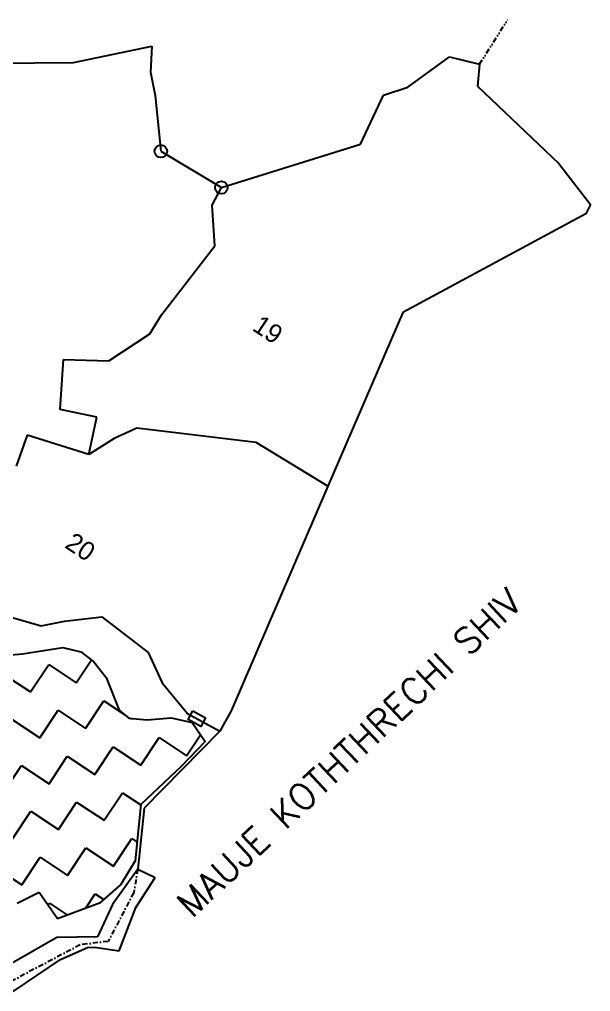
# Model space of a CAD drawing. Header units: metres. Extents: x 299922 to 302574, y 1953268 to 1957171.
# Drawn here: x 302023 to 302574, y 1953478 to 1954416 of the extents above; entities that cross this region are included whole.
import ezdxf

# ---------------------------------------------------------------- set-up
doc = ezdxf.new("R2010")
doc.units = ezdxf.units.M
doc.linetypes.add('DASHDOT', pattern=[1, 0.5, -0.25, 0, -0.25])
doc.linetypes.add('DIVIDE', pattern=[1.25, 0.5, -0.25, 0, -0.25, 0, -0.25])
for name, color, linetype in [('OFF', 1, 'Continuous'), ('POLY_HATCH', 12, 'Continuous'), ('POLY_PARCEL', 6, 'Continuous'), ('POLY_WATER', 4, 'Continuous'), ('TEXT_MAPOUT', 7, 'Continuous'), ('TEXT_PARCEL', 7, 'Continuous'), ('V_BOUND_LINE', 7, 'Continuous'), ('V_BOUND_STREAM_LINE', 7, 'DASHDOT'), ('V_DIVIDE_LINE', 7, 'DIVIDE')]:
    doc.layers.add(name, color=color, linetype=linetype)
doc.styles.get("Standard").update_dxf_attribs({"font": 'simplex.shx'})
doc.styles.add('TEXT_MAP', font='')
doc.styles.get('TEXT_MAP').set_extended_font_data('Kruti Dev 050')

msp = doc.modelspace()

# ---------------------------------------------------------------- linework, layer by layer
msp.add_lwpolyline([(302190.19, 1953748.89), (302202.48, 1953742.19), (302197.85, 1953733.68), (302185.55, 1953740.38)], close=True)
for centre in [(302159.26, 1954289), (302217.7, 1954254)]:
    msp.add_circle(centre, 6.08)
at = {"layer": 'OFF'}
msp.add_line((302137.07, 1953596.06), (302153.69, 1953587.83), dxfattribs=at)
at = {"layer": 'POLY_HATCH'}
for p, q in [((302025.78, 1953803.93), (302064.7, 1953810.06)), ((302064.7, 1953810.06), (302082.17, 1953805.74)), ((301994.91, 1953801.17), (302025.78, 1953803.93)), ((302082.17, 1953805.74), (302094.62, 1953796.03)), ((302094.62, 1953796.03), (302106.42, 1953780.96)), ((302106.42, 1953780.96), (302118.93, 1953749.44)), ((302118.93, 1953749.44), (302128.35, 1953741.74)), ((302146.15, 1953740.11), (302169.31, 1953742.18)), ((302169.31, 1953742.18), (302189.46, 1953737.52)), ((302128.35, 1953741.74), (302146.15, 1953740.11)), ((302189.46, 1953737.52), (302201.94, 1953719.1)), ((302201.94, 1953719.1), (302178.85, 1953695.21)), ((302178.85, 1953695.21), (302140.02, 1953658.54)), ((302140.02, 1953658.54), (302134.47, 1953604.16)), ((302134.47, 1953604.16), (302120.78, 1953581.31)), ((302041.95, 1953573.33), (302020.5, 1953562.88)), ((302059.45, 1953547.94), (302041.95, 1953573.33)), ((302120.78, 1953581.31), (302100.02, 1953563.14)), ((302100.02, 1953563.14), (302059.45, 1953547.94))]:
    msp.add_line(p, q, dxfattribs=at)
at = {"layer": 'POLY_HATCH', "linetype": 'Continuous'}
for p, q in [((302033.37, 1953767.03), (302051.02, 1953793.66)), ((302051.02, 1953793.66), (302077.65, 1953776.01)), ((302077.65, 1953776.01), (302092.18, 1953797.93)), ((302006.74, 1953784.68), (302033.37, 1953767.03)), ((302086.63, 1953731.73), (302104.28, 1953758.36)), ((302104.28, 1953758.36), (302124.08, 1953745.23)), ((302042.35, 1953722.75), (302060, 1953749.38)), ((302060, 1953749.38), (302086.63, 1953731.73)), ((302015.72, 1953740.4), (302042.35, 1953722.75)), ((302129.51, 1953741.64), (302130.91, 1953740.71)), ((302130.91, 1953740.71), (302131.41, 1953741.46)), ((302184.17, 1953705.4), (302197.55, 1953725.58)), ((302095.61, 1953687.45), (302113.26, 1953714.08)), ((302113.26, 1953714.08), (302139.89, 1953696.43)), ((302139.89, 1953696.43), (302157.54, 1953723.06)), ((302157.54, 1953723.06), (302184.17, 1953705.4)), ((302051.33, 1953678.47), (302068.98, 1953705.1)), ((302068.98, 1953705.1), (302095.61, 1953687.45)), ((302007.04, 1953669.49), (302024.7, 1953696.12)), ((302024.7, 1953696.12), (302051.33, 1953678.47)), ((302104.59, 1953643.16), (302122.24, 1953669.8)), ((302122.24, 1953669.8), (302139.97, 1953658.04)), ((302060.31, 1953634.19), (302077.96, 1953660.82)), ((302077.96, 1953660.82), (302104.59, 1953643.16)), ((302016.02, 1953625.21), (302033.68, 1953651.84)), ((302033.68, 1953651.84), (302060.31, 1953634.19)), ((302113.57, 1953598.88), (302131.22, 1953625.51)), ((302131.22, 1953625.51), (302136.31, 1953622.14)), ((302069.29, 1953589.9), (302086.94, 1953616.53)), ((302086.94, 1953616.53), (302113.57, 1953598.88)), ((302025, 1953580.92), (302042.65, 1953607.55)), ((302042.65, 1953607.55), (302069.29, 1953589.9)), ((301998.37, 1953598.58), (302025, 1953580.92)), ((302086.53, 1953558.09), (302095.92, 1953572.25)), ((302095.92, 1953572.25), (302104.18, 1953566.78)), ((302050.28, 1953561.24), (302051.63, 1953563.27)), ((302051.63, 1953563.27), (302069.23, 1953551.61))]:
    msp.add_line(p, q, dxfattribs=at)
at = {"layer": 'POLY_PARCEL'}
for p, q in [((302208.7, 1954236.94), (302217.7, 1954254)), ((302211.48, 1954197.72), (302208.7, 1954236.94)), ((302159.76, 1954131.16), (302211.48, 1954197.72)), ((302148.72, 1954112.81), (302159.76, 1954131.16)), ((302109.07, 1954086.62), (302148.72, 1954112.81)), ((302062.12, 1954039.86), (302065.3, 1954088.07)), ((302065.3, 1954088.07), (302109.07, 1954086.62)), ((302097.39, 1954032.3), (302062.12, 1954039.86)), ((302089.69, 1953996.26), (302097.39, 1954032.3)), ((302030.12, 1954014.9), (302019.73, 1953985.12)), ((302089.69, 1953996.26), (302030.12, 1954014.9)), ((302136, 1954021.63), (302114.25, 1954011.6)), ((302251.25, 1954007.77), (302136, 1954021.63)), ((302114.25, 1954011.6), (302089.69, 1953996.26)), ((302320.55, 1953965.63), (302251.25, 1954007.77)), ((301950.89, 1953857.81), (302043.74, 1953830.77)), ((302066.17, 1953835.31), (302102.46, 1953839.72)), ((302102.46, 1953839.72), (302147.12, 1953805.09)), ((302043.74, 1953830.77), (302066.17, 1953835.31)), ((302147.12, 1953805.09), (302160.68, 1953775.87)), ((302160.68, 1953775.87), (302185.04, 1953746.18)), ((302185.04, 1953746.18), (302216.29, 1953729.15))]:
    msp.add_line(p, q, dxfattribs=at)
at = {"layer": 'POLY_WATER'}
for p, q in [((302137.07, 1953596.06), (302112.54, 1953561.92)), ((302135.21, 1953559.09), (302153.69, 1953587.83)), ((302112.54, 1953561.92), (302097.97, 1953530.82)), ((302119.11, 1953517.15), (302135.21, 1953559.09)), ((302058.98, 1953529.89), (302015.02, 1953505.08)), ((302097.97, 1953530.82), (302058.98, 1953529.89)), ((302062.38, 1953508.71), (302088.96, 1953520.85)), ((302088.96, 1953520.85), (302097.54, 1953520.22)), ((302097.54, 1953520.22), (302119.11, 1953517.15)), ((302016.63, 1953477.84), (302062.38, 1953508.71))]:
    msp.add_line(p, q, dxfattribs=at)
at = {"layer": 'V_BOUND_LINE'}
for p, q in [((302074.93, 1954374.66), (302150.53, 1954390.41)), ((302150.53, 1954390.41), (302149.16, 1954365.29)), ((301992.19, 1954374.12), (302074.93, 1954374.66)), ((302397.56, 1954350.8), (302437.98, 1954380.14)), ((302437.98, 1954380.14), (302466.91, 1954372.94)), ((302466.91, 1954372.94), (302464.9, 1954351.82)), ((302149.16, 1954365.29), (302153.73, 1954342.81)), ((302153.73, 1954342.81), (302159.26, 1954289)), ((302351.9, 1954296.02), (302374.26, 1954343.32)), ((302374.26, 1954343.32), (302397.56, 1954350.8)), ((302464.9, 1954351.82), (302543.54, 1954277.24)), ((302217.7, 1954254), (302351.9, 1954296.02)), ((302159.26, 1954289), (302217.7, 1954254)), ((302543.54, 1954277.24), (302574.12, 1954237.51)), ((302574.12, 1954237.51), (302569.65, 1954228.5)), ((302569.65, 1954228.5), (302392.88, 1954133.5)), ((302392.88, 1954133.5), (302320.55, 1953965.63)), ((302320.55, 1953965.63), (302227.02, 1953748.78)), ((302227.02, 1953748.78), (302216.29, 1953729.15)), ((302216.29, 1953729.15), (302143.12, 1953654.92)), ((302143.12, 1953654.92), (302137.07, 1953596.06))]:
    msp.add_line(p, q, dxfattribs=at)
at = {"layer": 'V_BOUND_STREAM_LINE', "ltscale": 10}
for p, q in [((302137.07, 1953596.06), (302133.07, 1953573.35)), ((302133.07, 1953573.35), (302108.46, 1953526.3)), ((302108.46, 1953526.3), (302081.38, 1953522.98)), ((302081.38, 1953522.98), (301998.1, 1953478.99))]:
    msp.add_line(p, q, dxfattribs=at)
at = {"layer": 'V_DIVIDE_LINE', "ltscale": 10}
msp.add_line((302466.91, 1954372.94), (302494.18, 1954416.27), dxfattribs=at)

# ---------------------------------------------------------------- texts
at = {"layer": 'TEXT_MAPOUT', "ltscale": 10}
msp.add_text('MAUJE KOTHTHRECHI SHIV', height=25.1569, rotation=43.40414, dxfattribs=at).set_placement((302189.29, 1953548.03))
at = {"layer": 'TEXT_PARCEL', "ltscale": 10, "style": 'TEXT_MAP'}
for s, p in [('19', (302246.48, 1954116.83)), ('20', (302065.51, 1953907.03))]:
    msp.add_text(s, height=18.113, rotation=326.46271, dxfattribs=at).set_placement(p)

doc.saveas('drawing.dxf')
